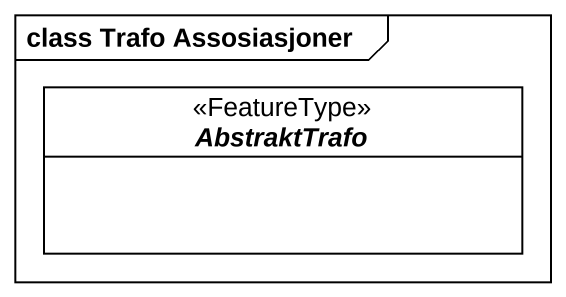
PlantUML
@startuml
mainframe class Trafo Assosiasjoner
hide circle
hide empty members
abstract class AbstraktTrafo <<FeatureType>>
@enduml
